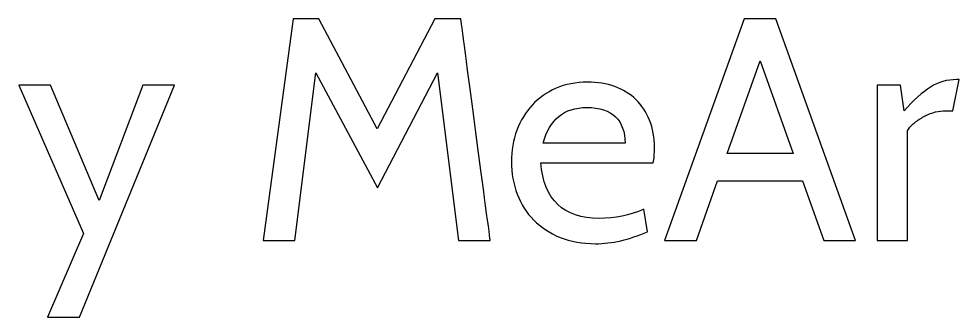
# Model space of a CAD drawing. Header units: centimetres. Extents: x -24 to 24.1, y -20.7 to 0.5.
# Drawn here: x 13.152 to 15.663, y -3.815 to -3.017 of the extents above; entities that cross this region are included whole.
import ezdxf

# ---------------------------------------------------------------- set-up
doc = ezdxf.new("R2010")
doc.units = ezdxf.units.CM
doc.header["$MEASUREMENT"] = 0
doc.layers.add('Layer 1', color=7, linetype='Continuous')

msp = doc.modelspace()

# ---------------------------------------------------------------- linework, layer by layer
at = {"layer": 'Layer 1', "color": 250}
for points, knots in [([(14.4105, -3.60976), (14.4105, -3.60976), (14.32583, -3.60976), (14.32583, -3.60976), (14.32583, -3.60976), (14.32583, -3.60976), (14.26995, -3.16187), (14.26995, -3.16187), (14.26995, -3.16187), (14.26995, -3.16187), (14.10908, -3.46921), (14.10908, -3.46921), (14.10908, -3.46921), (14.10908, -3.46921), (13.94483, -3.16187), (13.94483, -3.16187), (13.94483, -3.16187), (13.94483, -3.16187), (13.88895, -3.60976), (13.88895, -3.60976), (13.88895, -3.60976), (13.88895, -3.60976), (13.80428, -3.60976), (13.80428, -3.60976), (13.80428, -3.60976), (13.80428, -3.60976), (13.88387, -3.01709), (13.88387, -3.01709), (13.88387, -3.01709), (13.88387, -3.01709), (13.95245, -3.01709), (13.95245, -3.01709), (13.95245, -3.01709), (13.95245, -3.01709), (14.10823, -3.31089), (14.10823, -3.31089), (14.10823, -3.31089), (14.10823, -3.31089), (14.26233, -3.01709), (14.26233, -3.01709), (14.26233, -3.01709), (14.26233, -3.01709), (14.33176, -3.01709), (14.33176, -3.01709), (14.33176, -3.01709), (14.33176, -3.01709), (14.4105, -3.60976), (14.4105, -3.60976)], [0, 0, 0, 0, 0.0769231, 0.0769231, 0.0769231, 0.0769231, 0.1538462, 0.1538462, 0.1538462, 0.1538462, 0.2307692, 0.2307692, 0.2307692, 0.2307692, 0.3076923, 0.3076923, 0.3076923, 0.3076923, 0.3846154, 0.3846154, 0.3846154, 0.3846154, 0.4615385, 0.4615385, 0.4615385, 0.4615385, 0.5384615, 0.5384615, 0.5384615, 0.5384615, 0.6153846, 0.6153846, 0.6153846, 0.6153846, 0.6923077, 0.6923077, 0.6923077, 0.6923077, 0.7692308, 0.7692308, 0.7692308, 0.7692308, 0.8461538, 0.8461538, 0.8461538, 0.8461539, 1, 1, 1, 1]), ([(15.38586, -3.60976), (15.38586, -3.60976), (15.3012, -3.60976), (15.3012, -3.60976), (15.3012, -3.60976), (15.3012, -3.60976), (15.24447, -3.44974), (15.24447, -3.44974), (15.24447, -3.44974), (15.24447, -3.44974), (15.01756, -3.44974), (15.01756, -3.44974), (15.01756, -3.44974), (15.01756, -3.44974), (14.96083, -3.60976), (14.96083, -3.60976), (14.96083, -3.60976), (14.96083, -3.60976), (14.87617, -3.60976), (14.87617, -3.60976), (14.87617, -3.60976), (14.87617, -3.60976), (15.08868, -3.01709), (15.08868, -3.01709), (15.08868, -3.01709), (15.08868, -3.01709), (15.17335, -3.01709), (15.17335, -3.01709), (15.17335, -3.01709), (15.17335, -3.01709), (15.38586, -3.60976), (15.38586, -3.60976)], [0, 0, 0, 0, 0.1111111, 0.1111111, 0.1111111, 0.1111111, 0.2222222, 0.2222222, 0.2222222, 0.2222222, 0.3333333, 0.3333333, 0.3333333, 0.3333333, 0.4444444, 0.4444444, 0.4444444, 0.4444445, 0.5555556, 0.5555556, 0.5555556, 0.5555556, 0.6666667, 0.6666667, 0.6666667, 0.6666667, 0.7777778, 0.7777778, 0.7777778, 0.7777778, 1, 1, 1, 1]), ([(15.21907, -3.37693), (15.21907, -3.37693), (15.13101, -3.1297), (15.13101, -3.1297), (15.13101, -3.1297), (15.13101, -3.1297), (15.04296, -3.37693), (15.04296, -3.37693), (15.04296, -3.37693), (15.04296, -3.37693), (15.21907, -3.37693), (15.21907, -3.37693)], [0, 0, 0, 0, 0.25, 0.25, 0.25, 0.25, 0.5, 0.5, 0.5, 0.5, 1, 1, 1, 1]), ([(14.84569, -3.40233), (14.84569, -3.40233), (14.54512, -3.40233), (14.54512, -3.40233), (14.54512, -3.40233), (14.55415, -3.5011), (14.60608, -3.55049), (14.70091, -3.55049), (14.70091, -3.55049), (14.74324, -3.55049), (14.78303, -3.54231), (14.82029, -3.52594), (14.82029, -3.52594), (14.82029, -3.52594), (14.83045, -3.58605), (14.83045, -3.58605), (14.83045, -3.58605), (14.78134, -3.6075), (14.73506, -3.61823), (14.69159, -3.61823), (14.69159, -3.61823), (14.6566, -3.61823), (14.62513, -3.61258), (14.59719, -3.60129), (14.59719, -3.60129), (14.56925, -3.59), (14.54568, -3.57462), (14.52649, -3.55515), (14.52649, -3.55515), (14.5073, -3.53568), (14.49263, -3.51253), (14.48247, -3.48572), (14.48247, -3.48572), (14.47231, -3.45891), (14.46723, -3.42998), (14.46723, -3.39894), (14.46723, -3.39894), (14.46723, -3.36902), (14.47202, -3.34108), (14.48162, -3.31512), (14.48162, -3.31512), (14.49122, -3.28915), (14.50476, -3.26672), (14.52226, -3.24781), (14.52226, -3.24781), (14.53976, -3.2289), (14.56107, -3.21394), (14.58618, -3.20294), (14.58618, -3.20294), (14.6113, -3.19193), (14.63938, -3.18642), (14.67043, -3.18642), (14.67043, -3.18642), (14.69696, -3.18642), (14.72123, -3.19038), (14.74324, -3.19828), (14.74324, -3.19828), (14.76525, -3.20618), (14.78402, -3.21775), (14.79954, -3.23299), (14.79954, -3.23299), (14.81507, -3.24823), (14.8272, -3.26672), (14.83595, -3.28845), (14.83595, -3.28845), (14.8447, -3.31018), (14.84907, -3.33459), (14.84907, -3.36169), (14.84907, -3.36169), (14.84907, -3.37749), (14.84795, -3.39104), (14.84569, -3.40233)], [0, 0, 0, 0, 0.0526316, 0.0526316, 0.0526316, 0.0526316, 0.1052632, 0.1052632, 0.1052632, 0.1052632, 0.1578947, 0.1578947, 0.1578947, 0.1578947, 0.2105263, 0.2105263, 0.2105263, 0.2105263, 0.2631579, 0.2631579, 0.2631579, 0.2631579, 0.3157895, 0.3157895, 0.3157895, 0.3157895, 0.3684211, 0.3684211, 0.3684211, 0.3684211, 0.4210526, 0.4210526, 0.4210526, 0.4210526, 0.4736842, 0.4736842, 0.4736842, 0.4736842, 0.5263158, 0.5263158, 0.5263158, 0.5263158, 0.5789474, 0.5789474, 0.5789474, 0.5789474, 0.6315789, 0.6315789, 0.6315789, 0.631579, 0.6842105, 0.6842105, 0.6842105, 0.6842105, 0.7368421, 0.7368421, 0.7368421, 0.7368421, 0.7894737, 0.7894737, 0.7894737, 0.7894737, 0.8421053, 0.8421053, 0.8421053, 0.8421053, 0.8947368, 0.8947368, 0.8947368, 0.8947369, 1, 1, 1, 1]), ([(15.66272, -3.17965), (15.66272, -3.17965), (15.64579, -3.26347), (15.64579, -3.26347), (15.64579, -3.26347), (15.64579, -3.26347), (15.61954, -3.26347), (15.61954, -3.26347), (15.61954, -3.26347), (15.61108, -3.26347), (15.60205, -3.26502), (15.59245, -3.26813), (15.59245, -3.26813), (15.58286, -3.27123), (15.57368, -3.27533), (15.56493, -3.28041), (15.56493, -3.28041), (15.55619, -3.28549), (15.54814, -3.29113), (15.5408, -3.29734), (15.5408, -3.29734), (15.53347, -3.30355), (15.5281, -3.31004), (15.52472, -3.31681), (15.52472, -3.31681), (15.52472, -3.31681), (15.52472, -3.60976), (15.52472, -3.60976), (15.52472, -3.60976), (15.52472, -3.60976), (15.44344, -3.60976), (15.44344, -3.60976), (15.44344, -3.60976), (15.44344, -3.60976), (15.44344, -3.19489), (15.44344, -3.19489), (15.44344, -3.19489), (15.44344, -3.19489), (15.50609, -3.19489), (15.50609, -3.19489), (15.50609, -3.19489), (15.50609, -3.19489), (15.5154, -3.26347), (15.5154, -3.26347), (15.5154, -3.26347), (15.54137, -3.23412), (15.56493, -3.21281), (15.5861, -3.19955), (15.5861, -3.19955), (15.60727, -3.18628), (15.63055, -3.17965), (15.65595, -3.17965), (15.65595, -3.17965), (15.65595, -3.17965), (15.66272, -3.17965), (15.66272, -3.17965)], [0, 0, 0, 0, 0.0666667, 0.0666667, 0.0666667, 0.0666667, 0.1333333, 0.1333333, 0.1333333, 0.1333333, 0.2, 0.2, 0.2, 0.2, 0.2666667, 0.2666667, 0.2666667, 0.2666667, 0.3333333, 0.3333333, 0.3333333, 0.3333333, 0.4, 0.4, 0.4, 0.4, 0.4666667, 0.4666667, 0.4666667, 0.4666667, 0.5333333, 0.5333333, 0.5333333, 0.5333333, 0.6, 0.6, 0.6, 0.6, 0.6666667, 0.6666667, 0.6666667, 0.6666667, 0.7333333, 0.7333333, 0.7333333, 0.7333333, 0.8, 0.8, 0.8, 0.8, 0.8666667, 0.8666667, 0.8666667, 0.8666667, 1, 1, 1, 1]), ([(13.56721, -3.19489), (13.56721, -3.19489), (13.31321, -3.81465), (13.31321, -3.81465), (13.31321, -3.81465), (13.31321, -3.81465), (13.22854, -3.81465), (13.22854, -3.81465), (13.22854, -3.81465), (13.22854, -3.81465), (13.32422, -3.59113), (13.32422, -3.59113), (13.32422, -3.59113), (13.32422, -3.59113), (13.1515, -3.19489), (13.1515, -3.19489), (13.1515, -3.19489), (13.1515, -3.19489), (13.23616, -3.19489), (13.23616, -3.19489), (13.23616, -3.19489), (13.23616, -3.19489), (13.3657, -3.50308), (13.3657, -3.50308), (13.3657, -3.50308), (13.3657, -3.50308), (13.48254, -3.19489), (13.48254, -3.19489), (13.48254, -3.19489), (13.48254, -3.19489), (13.56721, -3.19489), (13.56721, -3.19489)], [0, 0, 0, 0, 0.1111111, 0.1111111, 0.1111111, 0.1111111, 0.2222222, 0.2222222, 0.2222222, 0.2222222, 0.3333333, 0.3333333, 0.3333333, 0.3333333, 0.4444444, 0.4444444, 0.4444444, 0.4444445, 0.5555556, 0.5555556, 0.5555556, 0.5555556, 0.6666667, 0.6666667, 0.6666667, 0.6666667, 0.7777778, 0.7777778, 0.7777778, 0.7777778, 1, 1, 1, 1]), ([(14.66873, -3.25416), (14.60721, -3.25416), (14.56826, -3.28605), (14.55189, -3.34983), (14.55189, -3.34983), (14.55189, -3.34983), (14.77033, -3.34983), (14.77033, -3.34983), (14.77033, -3.34983), (14.77033, -3.31935), (14.76187, -3.29579), (14.74493, -3.27914), (14.74493, -3.27914), (14.728, -3.26248), (14.7026, -3.25416), (14.66873, -3.25416)], [0, 0, 0, 0, 0.2, 0.2, 0.2, 0.2, 0.4, 0.4, 0.4, 0.4, 0.6, 0.6, 0.6, 0.6, 1, 1, 1, 1])]:
    msp.add_open_spline(points, degree=3, knots=knots, dxfattribs=at)

doc.saveas('drawing.dxf')
